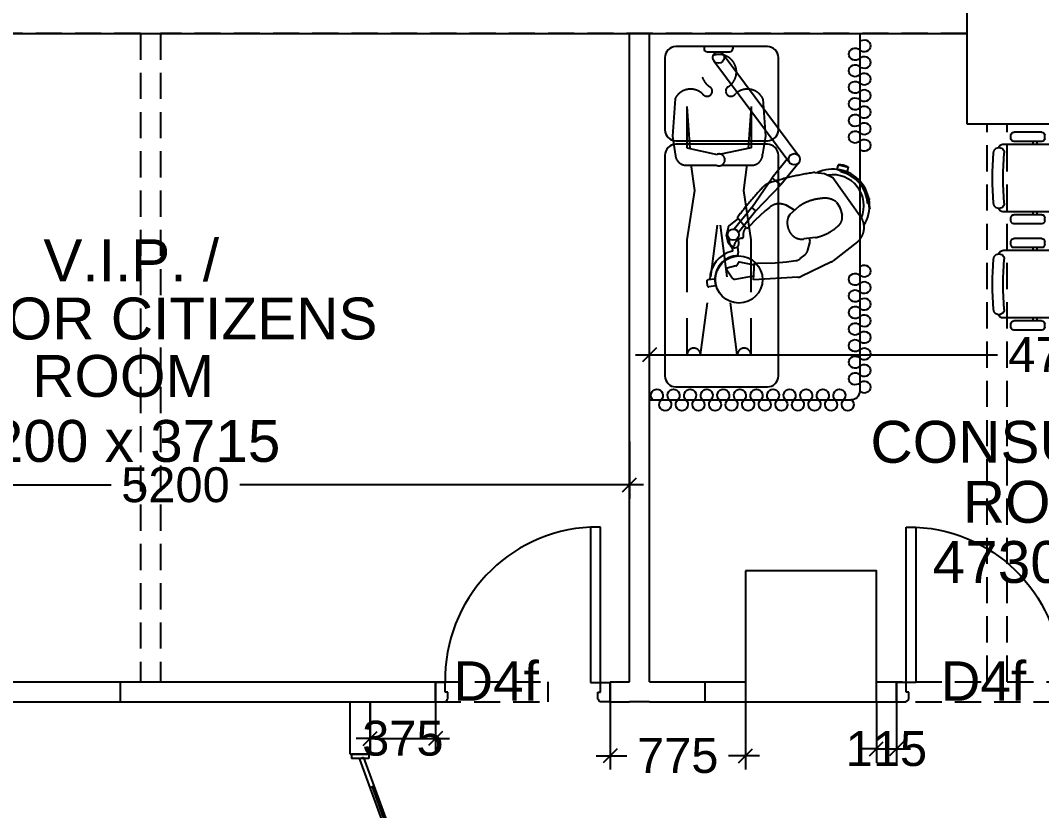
# Model space of a CAD drawing. Extents: x 6345096 to 6738923, y -6490958 to -6305885.
# Drawn here: x 6612822 to 6618670, y -6445032 to -6440504 of the extents above; entities that cross this region are included whole.
import ezdxf
from ezdxf.enums import TextEntityAlignment as Align

# ---------------------------------------------------------------- set-up
doc = ezdxf.new("R2010")
doc.units = 0
doc.header["$LTSCALE"] = 600
doc.header["$MEASUREMENT"] = 0
doc.header["$PDMODE"] = 35
doc.linetypes.add('DASHED', pattern=[0.75, 0.5, -0.25])
doc.linetypes.add('HIDDEN', pattern=[0.375, 0.25, -0.125])
doc.layers.get('0').update_dxf_attribs({"linetype": 'CONTINUOUS'})
doc.layers.get('Defpoints').update_dxf_attribs({"linetype": 'CONTINUOUS'})
for name, color, linetype in [('DOOR', 32, 'CONTINUOUS'), ('furniture', 33, 'CONTINUOUS'), ('HS', 251, 'CONTINUOUS'), ('joinery', 7, 'CONTINUOUS'), ('LA-column', 3, 'CONTINUOUS'), ('Room Dim', 1, 'CONTINUOUS'), ('TEXT', 6, 'CONTINUOUS'), ('Walls', 7, 'CONTINUOUS'), ('Working Dim', 5, 'CONTINUOUS')]:
    doc.layers.add(name, color=color, linetype=linetype)
doc.styles.add('ari', font='arial.ttf')
doc.styles.add('ARIAL', font='arial.ttf')
doc.dimstyles.new('int. dim', dxfattribs={"dimtxt": 200, "dimasz": 80, "dimexe": 80, "dimexo": 0, "dimgap": 70, "dimtad": 0, "dimdec": 0, "dimzin": 12, "dimdsep": 46, "dimtxsty": 'ari', "dimblk": 'OBLIQUE', "dimcen": 2, "dimdle": 80, "dimclrd": 256, "dimclre": 256, "dimclrt": 6, "dimadec": 0, "dimazin": 0, "dimtfac": 1, "dimtdec": 0, "dimtix": 1, "dimtmove": 2, "dimatfit": 3, "dimfxl": 1, "dimtolj": 1, "dimtzin": 0, "dimlwd": -1, "dimlwe": -1, "dimarcsym": 0})

# ---------------------------------------------------------------- blocks, each defined once
blk = doc.blocks.new('Z$W@#5624')
at = {"layer": 'DOOR'}
for p, q in [((19.2, 469.7), (840.4, 768.6)), ((27.7, 446.2), (848.9, 745.1)), ((676.2, 708.8), (684.7, 685.4)), ((187.7, 517.8), (680.4, 697.1)), ((183.4, 529.5), (192, 506)), ((0, 399.5), (0, 499.4)), ((0, 499.4), (25, 499.4)), ((19.2, 469.7), (27.7, 446.2)), ((25, 399.5), (25, 499.4)), ((1797.8, 499.4), (1772.8, 499.4)), ((1772.8, 399.5), (1772.8, 499.4)), ((1797.8, 399.5), (1797.8, 499.4)), ((1770, 452.6), (948.8, 153.7)), ((1778.6, 429.2), (957.4, 130.3)), ((1778.6, 429.2), (1770, 452.6)), ((0, 399.5), (25, 399.5)), ((1610.1, 381.1), (1117.3, 201.8)), ((1614.3, 369.4), (1605.8, 392.9)), ((1797.8, 399.5), (1772.8, 399.5)), ((1113.1, 213.5), (1121.6, 190.1))]:
    blk.add_line(p, q, dxfattribs=at)
at = {"layer": 'DOOR', "color": 145}
for centre, start_param, end_param in [((0, 449.4), 2.617994, 3.665191), ((1797.8, 449.4), -0.523599, 0.523599)]:
    blk.add_ellipse(centre, major_axis=(-898.9, 0), ratio=1, start_param=start_param, end_param=end_param, dxfattribs=at)
blk = doc.blocks.new('A$C75CE7277')
at = {"layer": 'furniture'}
for p, q in [((164.9, 368), (173.5, 425.3)), ((173.5, 425.3), (312.5, 425.3)), ((174.9, 366.5), (182.3, 415.1)), ((182.3, 415.1), (303.8, 415.1)), ((311.1, 366.5), (303.8, 415.1)), ((321.1, 368), (312.5, 425.3)), ((0, 366.5), (486, 366.5)), ((0, 328), (486, 328)), ((151, 276.3), (156.3, 311.3)), ((162, 281.4), (166.3, 309.8)), ((324, 281.4), (319.7, 309.8)), ((335, 276.3), (329.7, 311.3))]:
    blk.add_line(p, q, dxfattribs=at)
blk.add_lwpolyline([(0, 366.5), (0, 309.8), (486, 309.8), (486, 366.5)], dxfattribs=at)
for points in [[(16.8, 170.4), (469.2, 170.4), (469.2, 0), (16.8, 0)], [(33.1, 150.1), (368, 150.1), (368, 128.6), (33.1, 128.6)], [(395.2, 149.3), (450.8, 149.3), (450.8, 23.5), (395.2, 23.5)], [(36.9, 102.3), (239, 102.3), (239, 28.6), (36.9, 28.6)], [(272.6, 100.6), (351.4, 100.6), (351.4, 73.9), (272.6, 73.9)], [(273, 49.4), (355.1, 49.4), (355.1, 29.5), (273, 29.5)]]:
    blk.add_lwpolyline(points, close=True, dxfattribs=at)
for centre, radius, start, end in [((243, 418.7), 169.5, 237.13025, 302.86975), ((243, 418.7), 159.4, 239.46113, 300.53887), ((489.9, 66.1), 13.2, 37.53467, 89.17477), ((526.4, 66.1), 13.3, 89.25987, 139.57731)]:
    blk.add_arc(centre, radius, start, end, dxfattribs=at)
for centre, major_axis, ratio in [((508.2, 67.5), (-0.5, -38), 0.504094), ((508.6, 93.5), (-0.2, -12), 0.321688), ((508.4, 89.7), (-0.03, -4.1), 0.266102)]:
    blk.add_ellipse(centre, major_axis=major_axis, ratio=ratio, dxfattribs=at)
for points in [[(300.6, 366.5), (318.7, 414), (379.3, 414), (379.3, 472.2), (547.5, 472.2), (547.5, 383.5), (615.5, 383.5), (615.5, 294.8), (550.5, 316.5)], [(550.5, 316.5), (537.8, 336.7), (541, 358.3), (559.8, 337.1)], [(505.3, 86.6), (500.3, 74.4), (503.5, 48.2), (499.4, 33.4)], [(511.6, 86.5), (516.3, 74.7), (512.3, 48.1), (516.1, 33.2)]]:
    blk.add_spline(points, degree=3, dxfattribs=at)
blk.add_open_spline([(559.8, 337.1), (556.6, 218.6), (490.6, 234.2), (486.6, 163.4), (508.7, 105.5)], degree=3, knots=[0, 0, 0, 0, 1.558339, 3.964451, 3.964451, 3.964451, 3.964451], dxfattribs=at)
blk = doc.blocks.new('A$C5D0630F4')
at = {"layer": 'furniture', "color": 8}
for p, q in [((-1013.8, 1607.6), (-1013.8, 1589.5)), ((-836.8, 1624.8), (-996.6, 1624.8)), ((-819.6, 1607.6), (-819.6, 1589.5)), ((-702.9, 1555.2), (-1060, 1555.2)), ((-836.8, 1572.3), (-996.6, 1572.3)), ((-885.4, 1572.3), (-885.4, 1555.2)), ((-862.1, 1572.3), (-862.1, 1555.2)), ((-484.4, 1512.3), (-484.4, 1282.3)), ((-254.1, 1512.3), (-484.4, 1512.3)), ((-254.1, 1282.3), (-254.1, 1512.3)), ((-427.3, 1342.6), (-313, 1342.6)), ((-427.3, 1314.5), (-313, 1314.5)), ((-267.8, 1328.5), (-237.9, 1302)), ((-232.3, 1307.6), (-226.7, 1290.8)), ((-221.1, 1302), (-215.5, 1285.2)), ((-209.9, 1296.4), (-204.3, 1279.6)), ((-198.7, 1290.8), (-193.1, 1274)), ((219.7, 1318.3), (219.7, 1300.2)), ((236.9, 1335.5), (396.7, 1335.5)), ((413.9, 1318.3), (413.9, 1300.2)), ((-484.4, 1282.3), (-254.1, 1282.3)), ((-305.2, 1279.6), (-299.6, 1262.7)), ((-294, 1274), (-288.4, 1257.1)), ((-282.8, 1268.3), (-277.1, 1251.5)), ((-271.5, 1262.7), (-265.9, 1245.9)), ((-260.3, 1257.1), (-254.7, 1240.3)), ((-249.1, 1251.5), (-243.5, 1234.7)), ((-237.9, 1251.5), (-232.3, 1234.7)), ((-226.7, 1251.5), (-221.1, 1234.7)), ((-215.5, 1251.5), (-209.9, 1234.7)), ((-204.3, 1257.1), (-198.7, 1240.3)), ((-193.1, 1262.7), (-187.5, 1245.9)), ((-188.1, 1277.2), (-182.5, 1260.4)), ((103, 1265.9), (460.1, 1265.9)), ((236.9, 1283), (396.7, 1283)), ((262.2, 1283), (262.2, 1265.9)), ((285.5, 1283), (285.5, 1265.9)), ((-702.9, 1169.1), (-1060, 1169.1)), ((-1013.8, 1134.9), (-1013.8, 1116.7)), ((-836.8, 1152), (-996.6, 1152)), ((-885.4, 1169.1), (-885.4, 1152)), ((-862.1, 1169.1), (-862.1, 1152)), ((-819.6, 1134.9), (-819.6, 1116.7)), ((-836.8, 1099.5), (-996.6, 1099.5)), ((-1013.8, 998.8), (-1013.8, 980.6)), ((-836.8, 1015.9), (-996.6, 1015.9)), ((-819.6, 998.8), (-819.6, 980.6)), ((-702.9, 946.3), (-1060, 946.3)), ((-836.8, 963.4), (-996.6, 963.4)), ((-885.4, 963.4), (-885.4, 946.3)), ((-862.1, 963.4), (-862.1, 946.3)), ((103, 879.8), (460.1, 879.8)), ((262.2, 879.8), (262.2, 862.7)), ((285.5, 879.8), (285.5, 862.7)), ((219.7, 845.6), (219.7, 827.4)), ((236.9, 862.7), (396.7, 862.7)), ((413.9, 845.6), (413.9, 827.4)), ((236.9, 810.2), (396.7, 810.2)), ((-702.9, 560.2), (-1060, 560.2)), ((-836.8, 543.2), (-996.6, 543.2)), ((-885.4, 560.2), (-885.4, 543.2)), ((-862.1, 560.2), (-862.1, 543.2)), ((-1013.8, 526), (-1013.8, 507.8)), ((-836.8, 490.7), (-996.6, 490.7)), ((-819.6, 526), (-819.6, 507.8))]:
    blk.add_line(p, q, dxfattribs=at)
blk.add_lwpolyline([(0, 449.8), (0, 1649.8), (-599.9, 1649.8), (-599.9, 0), (599.9, 0), (599.9, 449.8), (0, 449.8)], dxfattribs=at)
at = {"layer": 'furniture', "color": 8, "elevation": 0}
for points in [[(-430.1, 1391.6), (-430.1, 1466.1), (-415.1, 1466.1), (-415.1, 1391.6)], [(-458.8, 1400.4), (-458.8, 1457.3), (-445.7, 1457.3), (-445.7, 1400.4)]]:
    blk.add_lwpolyline(points, close=True, dxfattribs=at)
at = {"layer": 'furniture', "color": 8}
for points in [[(-401.5, 1452.1), (-401.5, 1464.1, -0.414214), (-399.5, 1466.1), (-395.5, 1466.1, -0.414214), (-393.5, 1464.1), (-393.5, 1452.1, -0.414214), (-395.5, 1450.1), (-399.5, 1450.1, -0.414214)], [(-401.5, 1422.8), (-401.5, 1434.8, -0.414214), (-399.5, 1436.8), (-395.5, 1436.8, -0.414214), (-393.5, 1434.8), (-393.5, 1422.8, -0.414214), (-395.5, 1420.8), (-399.5, 1420.8, -0.414214)], [(-401.5, 1393.6), (-401.5, 1405.6, -0.414214), (-399.5, 1407.6), (-395.5, 1407.6, -0.414214), (-393.5, 1405.6), (-393.5, 1393.6, -0.414214), (-395.5, 1391.6), (-399.5, 1391.6, -0.414214)]]:
    blk.add_lwpolyline(points, format="xyb", close=True, dxfattribs=at)
for points in [[(-413.9, 1314.5), (-413.9, 1310.3, -0.414241), (-423.9, 1300.3), (-459.9, 1300.3, -0.414186), (-469.9, 1310.3), (-469.9, 1346.8, -0.414241), (-459.9, 1356.8), (-423.9, 1356.8, -0.414186), (-413.9, 1346.8), (-413.9, 1342.5)], [(-323.9, 1314.5), (-323.9, 1310.3, 0.414241), (-313.9, 1300.3), (-277.8, 1300.3, 0.414186), (-267.8, 1310.3), (-267.8, 1346.8, 0.414241), (-277.8, 1356.8), (-313.9, 1356.8, 0.414186), (-323.9, 1346.8), (-323.9, 1342.5)]]:
    blk.add_lwpolyline(points, format="xyb", dxfattribs=at)
for centre in [(-372.1, 1458.1), (-347.6, 1458.1), (-323.1, 1458.1), (-298.6, 1458.1), (-372.1, 1428.8), (-372.1, 1399.6), (-347.6, 1428.8), (-347.6, 1399.6), (-323.1, 1428.8), (-323.1, 1399.6), (-298.6, 1428.8), (-298.6, 1399.6)]:
    blk.add_circle(centre, 8, dxfattribs=at)
at = {"layer": 'furniture', "color": 8, "extrusion": (0, 0, -1)}
for centre, major_axis, start_param, end_param in [((-303.3, 1857.9), (-154.9, 81.5), 1.871765232713639, 8.154950539893225), ((-303.3, 1857.9), (-88.8, 137.9), -0.622969, 1.625443), ((-303.3, 1857.9), (48.2, 149), -1.507903, 0.740509), ((-164.8, 1938.7), (2.9, 2.9), 0.714732, 2.963144), ((-452.3, 1916.9), (3.35, 1.56), 0.857963, 3.90553), ((236.9, 1318.3), (12.1, 12.1), 3.926991, 5.497787), ((236.9, 1300.2), (-12.1, 12.1), 3.926991, 5.497787), ((396.7, 1318.3), (-12.1, 12.1), 0.785398, 2.356194), ((396.7, 1300.2), (12.1, 12.1), 0.785398, 2.356194), ((982.6, 1072.9), (-8.6, 935.9), 4.553487, 4.889738), ((103, 1222.2), (-11.2, 42.3), -1.143999, 0.258671), ((482, 1216.6), (-21.7, 21.7), 5.497787, 8.63938), ((460.1, 1244), (-15.5, 15.5), 0.785398, 2.207354), ((-1096.9, 1072.8), (-11.3, 1554.9), 1.485447, 1.670639), ((-1083.5, 1072.8), (-1599.3, 104.6), 2.986466, 3.166126), ((103, 923.6), (15.6, 40.9), 2.777366, 4.180037), ((482, 929.2), (-21.7, 21.7), 2.356194, 5.497787), ((460.1, 901.7), (15.5, 15.5), 0.934239, 2.356194), ((236.9, 845.6), (12.1, 12.1), 3.926991, 5.497787), ((236.9, 827.4), (-12.1, 12.1), 3.926991, 5.497787), ((396.7, 845.6), (-12.1, 12.1), 0.785398, 2.356194), ((396.7, 827.4), (12.1, 12.1), 0.785398, 2.356194)]:
    blk.add_ellipse(centre, major_axis=major_axis, ratio=1, start_param=start_param, end_param=end_param, dxfattribs=at)
at = {"layer": 'furniture', "color": 8}
for centre, major_axis, start_param, end_param in [((-996.6, 1607.6), (12.1, 12.1), 0.785398, 2.356194), ((-996.6, 1589.5), (-12.1, 12.1), 0.785398, 2.356194), ((-836.8, 1607.6), (-12.1, 12.1), 3.926991, 5.497787), ((-836.8, 1589.5), (12.1, 12.1), 3.926991, 5.497787), ((-1081.9, 1505.9), (21.7, 21.7), 5.497787, 8.63938), ((-1060, 1533.3), (15.5, 15.5), 0.785398, 2.207354), ((-702.9, 1511.5), (11.2, 42.3), -1.143999, 0.258671), ((483.6, 1362.1), (1599.3, 104.6), 2.986466, 3.166126), ((497, 1362.1), (11.3, 1554.9), 1.485447, 1.670639), ((-1582.5, 1362.2), (8.6, 935.9), 4.553487, 4.889738), ((-1081.9, 1218.5), (21.7, 21.7), 2.356194, 5.497787), ((-1060, 1191), (15.5, 15.5), 2.505035, 3.926991), ((-702.9, 1212.9), (-15.6, 40.9), 2.777366, 4.180037), ((-996.6, 1134.9), (12.1, 12.1), 0.785398, 2.356194), ((-996.6, 1116.7), (-12.1, 12.1), 0.785398, 2.356194), ((-836.8, 1134.9), (-12.1, 12.1), 3.926991, 5.497787), ((-836.8, 1116.7), (12.1, 12.1), 3.926991, 5.497787), ((-996.6, 998.8), (12.1, 12.1), 0.785398, 2.356194), ((-836.8, 998.8), (-12.1, 12.1), 3.926991, 5.497787), ((-1060, 924.5), (15.5, 15.5), 0.785398, 2.207354), ((-996.6, 980.6), (-12.1, 12.1), 0.785398, 2.356194), ((-836.8, 980.6), (12.1, 12.1), 3.926991, 5.497787), ((-702.9, 902.6), (11.2, 42.3), -1.143999, 0.258671), ((483.6, 753.2), (1599.3, 104.6), 2.986466, 3.166126), ((-1081.9, 897), (21.7, 21.7), 5.497787, 8.63938), ((497, 753.2), (11.3, 1554.9), 1.485447, 1.670639), ((-1582.5, 753.3), (8.6, 935.9), 4.553487, 4.889738), ((-1081.9, 609.6), (21.7, 21.7), 2.356194, 5.497787), ((-702.9, 604), (-15.6, 40.9), 2.777366, 4.180037), ((-1060, 582.1), (15.5, 15.5), 2.505035, 3.926991), ((-996.6, 526), (12.1, 12.1), 0.785398, 2.356194), ((-836.8, 526), (-12.1, 12.1), 3.926991, 5.497787), ((-996.6, 507.8), (-12.1, 12.1), 0.785398, 2.356194), ((-836.8, 507.8), (12.1, 12.1), 3.926991, 5.497787)]:
    blk.add_ellipse(centre, major_axis=major_axis, ratio=1, start_param=start_param, end_param=end_param, dxfattribs=at)
at = {"layer": 'furniture', "color": 8, "extrusion": (0, 0, -1), "xscale": -0.9944751381987783, "yscale": 0.9944751379080117, "zscale": -0.9944751381987783, "rotation": 229.3852815551396}
blk.add_blockref('A$C75CE7277', (-103.5, 298.9), dxfattribs=at)
at = {"layer": 'furniture', "color": 8, "style": 'ARIAL'}
for s, height, p in [('#', 8.57, (-294.2, 1455.5, 0)), ('S.S.CONSULTANTS', 4.234, (-450, 1401.2, 0)), ('3', 8.57, (-367.7, 1454, 0)), ('2', 8.57, (-367.7, 1424.8, 0)), ('6', 8.57, (-343.2, 1454, 0)), ('5', 8.57, (-343.2, 1424.8, 0)), ('9', 8.57, (-318.7, 1454, 0)), ('8', 8.57, (-318.7, 1424.8, 0)), ('0', 8.57, (-294.2, 1424.8, 0)), ('1', 8.57, (-367.7, 1395.6, 0)), ('4', 8.57, (-343.2, 1395.6, 0)), ('7', 8.57, (-318.7, 1395.6, 0)), ('*', 8.57, (-291.7, 1397.1, 0))]:
    blk.add_text(s, height=height, rotation=90, dxfattribs=at).set_placement(p)
blk = doc.blocks.new('A$C3D630BD9')
at = {"layer": 'furniture', "color": 8}
for p, q in [((-363.1, 0), (-363.1, -12.8)), ((-345.9, -30), (-215.2, -30)), ((-254.5, -43.1), (179.9, -626.7)), ((-198.1, 0), (-198.1, -12.8)), ((-306.6, -81.9), (127.7, -665.5)), ((113.2, -644.5), (26.2, -751.8)), ((179, -666.6), (76.7, -792.7)), ((404.2, -677.6), (398.2, -701.8)), ((404.2, -677.6), (462.4, -691.8)), ((462.4, -691.8), (456.5, -716.1)), ((-90, -922.7), (26.2, -751.8)), ((76.7, -792.7), (26.2, -751.8)), ((398.2, -701.8), (456.5, -716.1)), ((419.2, -717.1), (421.5, -707.4)), ((-66.7, -941.6), (76.7, -792.7)), ((585.8, -930.6), (582.8, -870.7)), ((-90, -922.7), (-190.1, -1046.1)), ((-66.7, -941.6), (-90, -922.7)), ((574.2, -900.4), (584.2, -899.9)), ((-66.7, -941.6), (-166.8, -1065)), ((-216.3, -1131), (-220.4, -1098.8)), ((-163.5, -1124.3), (-167.6, -1092.1)), ((-202, -1151.4), (-199.5, -1171.5)), ((-172.3, -1147.6), (-167.9, -1181.9)), ((-300.8, -1332.2), (-341.7, -1337.4)), ((-347.9, -1345.4), (-344.6, -1370.9)), ((-295.8, -1371.9), (-336.6, -1377.1))]:
    blk.add_line(p, q, dxfattribs=at)
at = {"layer": 'furniture', "color": 8, "linetype": 'DASHED'}
for p, q in [((-529.2, -298.8), (-544.3, -513.3)), ((-462.4, -342.6), (-444.2, -584.9)), ((-462.4, -342.6), (-462.4, -581)), ((-93.1, -342.6), (-111.3, -584.9)), ((-93.1, -342.6), (-93.1, -581)), ((-26.3, -298.8), (-11.2, -513.3)), ((-544.3, -513.3), (-527.7, -617.4)), ((-11.2, -513.3), (-27.7, -617.4)), ((-462.4, -581), (-289, -617.5)), ((-93.1, -581), (-266.2, -617.4)), ((-465.2, -679.9), (-292.3, -679.9)), ((-438.1, -675.2), (-417.3, -825.3)), ((-262.7, -679.9), (-90.2, -679.9)), ((-117.4, -675.2), (-138.2, -825.3)), ((-417.3, -825.3), (-460.9, -1107.3)), ((-138.2, -825.3), (-94.6, -1107.3)), ((-382.8, -1766.6), (-277.7, -963)), ((-172.7, -1766.6), (-277.7, -963)), ((-460.9, -1107.3), (-460.9, -1766.6)), ((-94.6, -1107.3), (-94.6, -1766.6)), ((-460.9, -1766.6), (-382.8, -1766.6)), ((-172.7, -1766.6), (-94.6, -1766.6))]:
    blk.add_line(p, q, dxfattribs=at)
at = {"layer": 'furniture', "color": 8}
for points in [[(-525, 0, 0.414214), (-587.5, -62.5), (-587.5, -477.5, 0.414214), (-525, -540), (0, -540, 0.414214), (62.5, -477.5), (62.5, -62.5, 0.414214), (0, 0)], [(-525, -1950), (0, -1950, 0.414214), (62.5, -1887.5), (62.5, -622.5, 0.414214), (0, -560), (-525, -560, 0.414214), (-587.5, -622.5), (-587.5, -1887.5, 0.414214)]]:
    blk.add_lwpolyline(points, format="xyb", close=True, dxfattribs=at)
at = {"layer": 'furniture', "color": 8, "linetype": 'DASHED'}
for points in [[(154.2, -937.9), (126.8, -919.7), (107.9, -908.6), (86.6, -903.2, 0.246109), (14.4, -920.5), (12.6, -922), (-12.4, -942), (-43.7, -969.4), (-71.1, -995), (-100.7, -1026.5), (-118.3, -1045.1), (-172.6, -979.8, -0.025572), (-28.1, -807.4, -0.12826), (14.5, -780.2, -0.043408), (272.4, -721.1), (327.1, -726.8), (374.7, -749.7), (539.2, -982, -0.327906), (523.7, -1112.1), (514.9, -1119.3), (375.8, -1228.2, -0.054318), (366.6, -1233.9), (193.1, -1317.1, -0.097498), (174.4, -1321.9), (-80.5, -1336.8), (-73.9, -1238.9), (22.4, -1241.5), (109.5, -1233.6), (162.7, -1226.4, 0.141399), (188.1, -1215.2), (215.2, -1192.5, 0.153306), (231.3, -1167.3), (245.2, -1116.1), (241, -1099.1)], [(181.8, -914.8, -0.128062), (310.7, -870.4, -0.215717), (395.8, -891.9), (411.7, -918.6), (420.2, -938.9), (428, -968.9, -0.242433), (408.5, -1024.6, -0.136513), (275.8, -1094.3), (207.8, -1102.7, -0.297129), (130.8, -1067.4, -0.138986), (113.2, -1011.8, -0.105167), (118.5, -979.7), (129.6, -960.8), (146.5, -944.2), (181.9, -915.2)], [(-168.3, -985.2), (-220.7, -1027.8, 0.166504), (-225.8, -1036), (-235.5, -1077.5, 0.116666), (-235.5, -1084.4), (-226.7, -1121, 0.181583), (-220.8, -1129.7), (-199.3, -1144.9, 0.566275), (-191.5, -1141.5, -0.372711), (-143.5, -1098.5, 0.458371), (-138.7, -1092.7, -0.210622), (-124.6, -1037.4)], [(-75.2, -1253.3), (-161, -1234.6, 0.445833), (-168, -1239.6), (-168.2, -1241.8, -0.30427), (-180.6, -1256.5), (-229.9, -1270.7, 0.509983), (-233.1, -1279.5), (-202.2, -1324.9, 0.292523), (-185.1, -1332.3), (-79.3, -1314.7)]]:
    blk.add_lwpolyline(points, format="xyb", dxfattribs=at)
at = {"layer": 'furniture', "color": 8}
for centre, radius in [((-280.6, -62.5), 32.5), ((153.8, -646.1), 32.5), ((-196.3, -1077.6), 32.1), ((-163.5, -1334.9), 135)]:
    blk.add_circle(centre, radius, dxfattribs=at)
at = {"layer": 'furniture', "color": 8, "linetype": 'DASHED'}
for centre, radius, start, end in [((-277.7, -145.2), 100, 299.30373, 240.69627), ((-345.8, -255.1), 29.7, 240.89968, 49.95629), ((-209.7, -255.1), 29.7, 130.04371, 299.10032), ((-440.3, -343.1), 99.3, 41.53035, 153.48915), ((-337.8, -240.5), 46.3, 217.5254, 241.04949), ((-217.7, -240.5), 46.3, 298.95051, 322.4746), ((-115.2, -343.1), 99.3, 26.51085, 131.48844), ((-465.2, -617.4), 62.5, 180, 270), ((-277.5, -649.4), 33.9, 244.07473, 109.76254), ((-90.2, -617.4), 62.5, 270, 0), ((-421.9, -1766.6), 38.4, 0, 180), ((-133.6, -1766.6), 38.4, 0, 180)]:
    blk.add_arc(centre, radius, start, end, dxfattribs=at)
at = {"layer": 'furniture', "color": 8}
for centre, radius, start, end in [((-345.9, -12.8), 17.2, 180, 270), ((-215.2, -12.8), 17.2, 270, 0), ((412.5, -769.7), 92.5, 57.33828, 95.18757), ((374.6, -912.1), 210, 328.04544, 115.37883), ((374.6, -912.1), 177.5, 337.25718, 98.73335), ((448.1, -624), 92.5, 237.33828, 275.18757), ((374.6, -912.1), 200, 3.33398, 77.096), ((671.7, -896.2), 92.5, 164.00923, 201.85852), ((-189.9, -1127.7), 26.6, 187.25978, 7.25978), ((-163.5, -1334.9), 167.3, 102.40385, 180.39382), ((-163.5, -1334.9), 137.3, 97.25978, 195.63577), ((-182.8, -1183.8), 15, 277.25978, 7.25978), ((-340.8, -1344.5), 7.13, 97.25978, 187.25978), ((-337.5, -1370), 7.13, 187.25978, 277.25978)]:
    blk.add_arc(centre, radius, start, end, dxfattribs=at)
blk = doc.blocks.new('A$C599E3A40')
at = {"layer": 'furniture', "color": 8}
for p, q in [((0, 0), (-2050, 0)), ((-2100, -1200.5), (-2100, -50))]:
    blk.add_line(p, q, dxfattribs=at)
blk.add_arc((-2050, -50), 50, 90, 180, dxfattribs=at)
for centre, major_axis, start_param, end_param in [((-2026.3, 26.1), (0, -36), 7.043597, 11.805959), ((-1931.3, 26.1), (0, -36), 7.043597, 11.805959), ((-1836.3, 26.1), (0, -36), 7.043597, 11.805959), ((-1741.3, 26.1), (0, -36), 7.043597, 11.805959), ((-1646.4, 26.1), (0, -36), 7.043597, 11.805959), ((-1551.4, 26.1), (0, -36), 7.043597, 11.805959), ((-1456.4, 26.1), (0, -36), 7.043597, 11.805959), ((-1361.4, 26.1), (0, -36), 7.043597, 11.805959), ((-640.9, 26.1), (0, -36), 7.043597, 11.805959), ((-545.9, 26.1), (0, -36), 7.043597, 11.805959), ((-450.9, 26.1), (0, -36), 7.043597, 11.805959), ((-355.9, 26.1), (0, -36), 7.043597, 11.805959), ((-261, 26.1), (0, -36), 7.043597, 11.805959), ((-166, 26.1), (0, -36), 7.043597, 11.805959), ((-71, 26.1), (0, -36), 7.043597, 11.805959), ((-2126.1, -68.7), (36, 0), 7.043597, 11.805959), ((-1978.8, -26.1), (0, -36), 10.185189, 14.947552), ((-1883.8, -26.1), (0, -36), 10.185189, 14.947552), ((-1788.8, -26.1), (0, -36), 10.185189, 14.947552), ((-1693.8, -26.1), (0, -36), 10.185189, 14.947552), ((-1598.9, -26.1), (0, -36), 10.185189, 14.947552), ((-1503.9, -26.1), (0, -36), 10.185189, 14.947552), ((-1408.9, -26.1), (0, -36), 10.185189, 14.947552), ((-593.4, -26.1), (0, -36), 10.185189, 14.947552), ((-498.4, -26.1), (0, -36), 10.185189, 14.947552), ((-403.4, -26.1), (0, -36), 10.185189, 14.947552), ((-308.5, -26.1), (0, -36), 10.185189, 14.947552), ((-213.5, -26.1), (0, -36), 10.185189, 14.947552), ((-118.5, -26.1), (0, -36), 10.185189, 14.947552), ((-2073.9, -116.2), (36, 0), 10.185189, 14.947552), ((-2126.1, -163.7), (36, 0), 7.043597, 11.805959), ((-2073.9, -211.2), (36, 0), 10.185189, 14.947552), ((-2126.1, -258.7), (36, 0), 7.043597, 11.805959), ((-2073.9, -306.2), (36, 0), 10.185189, 14.947552), ((-2126.1, -353.6), (36, 0), 7.043597, 11.805959), ((-2073.9, -401.1), (36, 0), 10.185189, 14.947552), ((-2126.1, -448.6), (36, 0), 7.043597, 11.805959), ((-2073.9, -496.1), (36, 0), 10.185189, 14.947552), ((-2126.1, -543.6), (36, 0), 7.043597, 11.805959), ((-2073.9, -591.1), (36, 0), 10.185189, 14.947552), ((-2126.1, -638.6), (36, 0), 7.043597, 11.805959), ((-2126.1, -733.6), (36, 0), 7.043597, 11.805959), ((-2073.9, -686.1), (36, 0), 10.185189, 14.947552), ((-2073.9, -781), (36, 0), 10.185189, 14.947552), ((-2126.1, -828.5), (36, 0), 7.043597, 11.805959), ((-2073.9, -876), (36, 0), 10.185189, 14.947552), ((-2126.1, -923.5), (36, 0), 7.043597, 11.805959), ((-2073.9, -971), (36, 0), 10.185189, 14.947552), ((-2126.1, -1018.5), (36, 0), 7.043597, 11.805959), ((-2073.9, -1066), (36, 0), 10.185189, 14.947552), ((-2126.1, -1113.5), (36, 0), 7.043597, 11.805959), ((-2073.9, -1160.9), (36, 0), 10.185189, 14.947552)]:
    blk.add_ellipse(centre, major_axis=major_axis, ratio=0.956121, start_param=start_param, end_param=end_param, dxfattribs=at)
blk = doc.blocks.new('_Oblique')
at = {"color": 0, "linetype": 'ByBlock', "lineweight": -2}
blk.add_line((-0.5, -0.5), (0.5, 0.5), dxfattribs=at)
blk = doc.blocks.new('*D2211')
at = {"layer": 'Defpoints', "color": 0, "transparency": 16777216}
for p in [(6616424.5, -6442420.4), (6616424.5, -6442979.8, 5.1), (6621154.5, -6442979.8, 5.1)]:
    blk.add_point(p, dxfattribs=at)
at = {"layer": 'Working Dim', "transparency": 16777216}
for p, q in [((6616424.5, -6442979.8), (6616424.5, -6442340.4)), ((6621154.5, -6442979.8), (6621154.5, -6442340.4)), ((6616344.5, -6442420.4), (6618417.2, -6442420.4)), ((6621234.5, -6442420.4), (6619161.9, -6442420.4))]:
    blk.add_line(p, q, dxfattribs=at)
at = {"layer": 'Working Dim', "transparency": 16777216, "xscale": 80, "yscale": 80, "zscale": 80, "rotation": 180}
blk.add_blockref('_Oblique', (6616424.5, -6442420.4), dxfattribs=at)
at = {"layer": 'Working Dim', "transparency": 16777216, "xscale": 80, "yscale": 80, "zscale": 80}
blk.add_blockref('_Oblique', (6621154.5, -6442420.4), dxfattribs=at)
at = {"layer": 'Working Dim', "color": 6, "transparency": 16777216, "insert": (6618789.5, -6442420.4), "char_height": 200, "attachment_point": 5, "style": 'ari'}
blk.add_mtext('\\A1;4730', dxfattribs=at)
blk = doc.blocks.new('*D2213')
at = {"layer": 'Defpoints', "color": 0, "transparency": 16777216}
for p in [(6611109.5, -6442917.7, 5.1), (6616309.5, -6442917.7, 5.1), (6611109.5, -6443166.1)]:
    blk.add_point(p, dxfattribs=at)
at = {"layer": 'Working Dim', "transparency": 16777216}
for p, q in [((6611109.5, -6442917.7), (6611109.5, -6443246.1)), ((6616309.5, -6442917.7), (6616309.5, -6443246.1)), ((6611029.5, -6443166.1), (6613341.2, -6443166.1)), ((6616389.5, -6443166.1), (6614077.8, -6443166.1))]:
    blk.add_line(p, q, dxfattribs=at)
at = {"layer": 'Working Dim', "transparency": 16777216, "xscale": 80, "yscale": 80, "zscale": 80, "rotation": 180}
blk.add_blockref('_Oblique', (6611109.5, -6443166.1), dxfattribs=at)
at = {"layer": 'Working Dim', "transparency": 16777216, "xscale": 80, "yscale": 80, "zscale": 80}
blk.add_blockref('_Oblique', (6616309.5, -6443166.1), dxfattribs=at)
at = {"layer": 'Working Dim', "color": 6, "transparency": 16777216, "insert": (6613709.5, -6443166.1), "char_height": 200, "attachment_point": 5, "style": 'ari'}
blk.add_mtext('\\A1;5200', dxfattribs=at)
blk = doc.blocks.new('*D2271')
at = {"layer": 'Defpoints', "color": 0, "transparency": 16777216}
for p in [(6617723.5, -6444408.8, 1.3), (6617838.5, -6444408.8, 1.4), (6617838.5, -6444678.1)]:
    blk.add_point(p, dxfattribs=at)
at = {"layer": 'Working Dim', "transparency": 16777216}
for p, q in [((6617723.5, -6444408.8), (6617723.5, -6444758.1)), ((6617838.5, -6444408.8), (6617838.5, -6444758.1)), ((6617723.5, -6444678.1), (6617643.5, -6444678.1)), ((6617723.5, -6444678.1), (6617838.5, -6444678.1)), ((6617838.5, -6444678.1), (6617918.5, -6444678.1))]:
    blk.add_line(p, q, dxfattribs=at)
at = {"layer": 'Working Dim', "transparency": 16777216, "xscale": 80, "yscale": 80, "zscale": 80}
blk.add_blockref('_Oblique', (6617723.5, -6444678.1), dxfattribs=at)
at = {"layer": 'Working Dim', "transparency": 16777216, "xscale": 80, "yscale": 80, "zscale": 80, "rotation": 180}
blk.add_blockref('_Oblique', (6617838.5, -6444678.1), dxfattribs=at)
at = {"layer": 'Working Dim', "color": 6, "transparency": 16777216, "insert": (6617781, -6444678.1), "char_height": 200, "attachment_point": 5, "style": 'ari'}
blk.add_mtext('\\A1;115', dxfattribs=at)
blk = doc.blocks.new('*D2272')
at = {"layer": 'Defpoints', "color": 0, "transparency": 16777216}
for p in [(6616198.5, -6444408.8, 0.7), (6616973.5, -6444408.8, 0.9), (6616973.5, -6444717.6)]:
    blk.add_point(p, dxfattribs=at)
at = {"layer": 'Working Dim', "transparency": 16777216}
for p, q in [((6616198.5, -6444408.8), (6616198.5, -6444797.6)), ((6616973.5, -6444408.8), (6616973.5, -6444797.6)), ((6616118.5, -6444717.6), (6616295.2, -6444717.6)), ((6617053.5, -6444717.6), (6616876.9, -6444717.6))]:
    blk.add_line(p, q, dxfattribs=at)
at = {"layer": 'Working Dim', "transparency": 16777216, "xscale": 80, "yscale": 80, "zscale": 80, "rotation": 180}
blk.add_blockref('_Oblique', (6616198.5, -6444717.6), dxfattribs=at)
at = {"layer": 'Working Dim', "transparency": 16777216, "xscale": 80, "yscale": 80, "zscale": 80}
blk.add_blockref('_Oblique', (6616973.5, -6444717.6), dxfattribs=at)
at = {"layer": 'Working Dim', "color": 6, "transparency": 16777216, "insert": (6616586, -6444717.6), "char_height": 200, "attachment_point": 5, "style": 'ari'}
blk.add_mtext('\\A1;775', dxfattribs=at)
blk = doc.blocks.new('*D2273')
at = {"layer": 'Defpoints', "color": 0, "transparency": 16777216}
for p in [(6614824.5, -6444408.8, 0.7), (6615199.5, -6444408.8, 0.7), (6615199.5, -6444618.7)]:
    blk.add_point(p, dxfattribs=at)
at = {"layer": 'Working Dim', "transparency": 16777216}
for p, q in [((6614824.5, -6444408.8), (6614824.5, -6444698.7)), ((6615199.5, -6444408.8), (6615199.5, -6444698.7)), ((6614824.5, -6444618.7), (6614744.5, -6444618.7)), ((6614824.5, -6444618.7), (6615199.5, -6444618.7)), ((6615199.5, -6444618.7), (6615279.5, -6444618.7))]:
    blk.add_line(p, q, dxfattribs=at)
at = {"layer": 'Working Dim', "transparency": 16777216, "xscale": 80, "yscale": 80, "zscale": 80}
blk.add_blockref('_Oblique', (6614824.5, -6444618.7), dxfattribs=at)
at = {"layer": 'Working Dim', "transparency": 16777216, "xscale": 80, "yscale": 80, "zscale": 80, "rotation": 180}
blk.add_blockref('_Oblique', (6615199.5, -6444618.7), dxfattribs=at)
at = {"layer": 'Working Dim', "color": 6, "transparency": 16777216, "insert": (6615012, -6444618.7), "char_height": 200, "attachment_point": 5, "style": 'ari'}
blk.add_mtext('\\A1;375', dxfattribs=at)
blk = doc.blocks.new('1000')
at = {"layer": 'DOOR'}
for p, q in [((0, -100), (0, 0)), ((0, 0), (49.7, 0)), ((49.7, 0), (49.7, -2.2)), ((63.2, -49.5), (49.7, -49.5)), ((49.7, -49.5), (49.7, -100)), ((63.2, -13.5), (61, -13.5)), ((63.2, -13.5), (63.2, -49.5)), ((836.8, -13.5), (836.8, -49.5)), ((836.8, -13.5), (839, -13.5)), ((836.8, -49.5), (850.3, -49.5)), ((850.3, 0), (850.3, -2.2)), ((900, 0), (850.3, 0)), ((850.3, -49.5), (850.3, -100)), ((900, -100), (900, 0)), ((49.7, -100), (0, -100)), ((49.7, -100), (49.7, -900.6)), ((100.2, -100), (49.7, -100)), ((100.2, -900.6), (100.2, -100)), ((850.3, -100), (900, -100)), ((49.7, -900.6), (100.2, -900.6))]:
    blk.add_line(p, q, dxfattribs=at)
for centre, major_axis, start_param, end_param in [((49.7, -13.5), (-7.95, 7.95), 3.926991, 5.497787), ((850.3, -13.5), (7.95, 7.95), 0.785398, 2.356194)]:
    blk.add_ellipse(centre, major_axis=major_axis, ratio=1, start_param=start_param, end_param=end_param, dxfattribs=at)
at = {"layer": 'DOOR', "color": 145}
blk.add_ellipse((64.3, -115.3), major_axis=(-519.7, 589.8), ratio=1, start_param=2.464943, end_param=4.009476, dxfattribs=at)
blk = doc.blocks.new('A$C2CD672AE')
at = {"layer": 'Walls', "color": 8, "linetype": 'HIDDEN'}
for p, q in [((83190.1, 15845), (81160.1, 15845)), ((83190.1, 15845), (83190.1, 12130)), ((87924.1, 15845), (83305.1, 15845)), ((83305.1, 15845), (83305.1, 12130)), ((88039.1, 12130), (88039.1, 15325)), ((88154.1, 12130), (88154.1, 15325)), ((83075.1, 12130), (83190.1, 12130)), ((83075.1, 12015), (83075.1, 12130)), ((83305.1, 12130), (85524.1, 12130)), ((85524.1, 12015), (85524.1, 12130)), ((86424.1, 12130), (86654.1, 12130)), ((86424.1, 12015), (86424.1, 12130)), ((87404.1, 12130), (88039.1, 12130)), ((88154.1, 12130), (91052.6, 12130.1)), ((83075.1, 12015), (85524.1, 12015)), ((86424.1, 12015), (86654.1, 12015)), ((87404.1, 12015), (91052.6, 12015.1))]:
    blk.add_line(p, q, dxfattribs=at)

msp = doc.modelspace()

# ---------------------------------------------------------------- linework, layer by layer
at = {"layer": 'LA-column', "color": 2}
for points, elevation in [([(6618243.531, -6441098.875), (6618243.531, -6440348.875), (6618993.531, -6440348.875), (6618993.531, -6441098.875)], 5.131), ([(6616973.531, -6443658.808), (6616973.531, -6444408.808), (6617723.531, -6444408.808), (6617723.531, -6443658.808)], 2.283)]:
    msp.add_lwpolyline(points, close=True, dxfattribs=dict(at, elevation=elevation))
at = {"layer": 'Walls', "linetype": 'Continuous'}
msp.add_line((6611479.531, -6440578.795, -2.848), (6618243.541, -6440578.795, -2.848), dxfattribs=at)
at = {"layer": 'Walls'}
for p, q in [((6616309.541, -6444293.794, -2.848), (6616309.541, -6440578.796, -2.848)), ((6616424.541, -6444293.794, -2.848), (6616424.541, -6440578.796, -2.848)), ((6611479.541, -6444293.794, -2.848), (6614824.548, -6444293.794, -2.848)), ((6614824.548, -6444293.794, -2.168), (6615198.541, -6444293.794, -2.168)), ((6615198.541, -6444408.794, -2.168), (6615198.541, -6444293.794, -2.168)), ((6616198.541, -6444293.794, -2.168), (6616309.541, -6444293.794, -2.168)), ((6616198.541, -6444408.794, -2.168), (6616198.541, -6444293.794, -2.168)), ((6616424.541, -6444293.794, -2.168), (6616973.541, -6444293.794, -1.9)), ((6617723.541, -6444293.794, -1.532), (6617838.541, -6444293.794, -1.476)), ((6617838.541, -6444408.794, -1.476), (6617838.541, -6444293.794, -1.476)), ((6611479.541, -6444408.794, -2.848), (6614824.548, -6444408.794, -2.848)), ((6614709.548, -6444708.899, -0.431), (6614709.548, -6444408.899, -0.431)), ((6614824.548, -6444408.794, -2.168), (6615198.541, -6444408.794, -2.168)), ((6614824.548, -6444708.899, -0.431), (6614824.548, -6444408.899, -0.431)), ((6616198.541, -6444408.794, -2.168), (6616309.541, -6444408.794, -2.168)), ((6616424.541, -6444408.794, -2.848), (6616309.541, -6444408.794, -2.848)), ((6616424.541, -6444408.794, -2.168), (6616973.541, -6444408.794, -1.9)), ((6617723.541, -6444408.794, -1.532), (6617838.541, -6444408.794, -1.476)), ((6614709.548, -6444708.899, -0.431), (6614824.548, -6444708.899, -0.431))]:
    msp.add_line(p, q, dxfattribs=at)

# ---------------------------------------------------------------- block references
at = {"layer": 'DOOR', "linetype": 'Continuous'}
for name, p, xscale, yscale, zscale, rotation in [('1000', (6616198.541, -6444408.782, -2.168), 1.111111108213692, 1.111111108213692, 1.111111108213692, 180.0000130627368), ('1000', (6617838.541, -6444408.794, -2.848), -1.111111108213692, 1.111111108213663, 1.111111108485328, 179.9999869372633), ('Z$W@#5624', (6615217.048, -6446508.899, -0.431), 1.001247152686119, 1.001247152686119, 1.001247152686119, 90)]:
    msp.add_blockref(name, p, dxfattribs=dict(at, xscale=xscale, yscale=yscale, zscale=zscale, rotation=rotation))
at = {"layer": 'furniture', "color": 3, "xscale": -1, "rotation": 270}
msp.add_blockref('A$C599E3A40', (6617628.041, -6440578.794, -2.168), dxfattribs=at)
at = {"layer": 'furniture', "xscale": -1, "rotation": 180}
msp.add_blockref('A$C5D0630F4', (6619507.541, -6440653.794, -2.168), dxfattribs=at)
at = {"layer": 'furniture'}
msp.add_blockref('A$C3D630BD9', (6617099.959, -6440653.796, -2.168), dxfattribs=at)
at = {"layer": 'HS'}
msp.add_blockref('A$C2CD672AE', (6530319.294, -6456423.902, 8.17), dxfattribs=at)

# ---------------------------------------------------------------- texts
at = {"layer": 'joinery', "style": 'ari'}
for p in [(6615546.34, -6444402.257, -0.846), (6618337.071, -6444402.257, -1.527)]:
    msp.add_text('D4f', height=225, dxfattribs=at).set_placement(p, align=Align.CENTER)
at = {"layer": 'Room Dim', "style": 'ARIAL'}
for s, p in [('5200 x 3715', (6613387.767, -6443033.774, -2.168)), ('4730 x 3715', (6618968.652, -6443727.342, -2.168))]:
    msp.add_text(s, height=240, dxfattribs=at).set_placement(p, align=Align.CENTER)
at = {"layer": 'TEXT', "color": 7, "style": 'ARIAL'}
for s, p in [('V.I.P. / ', (6613502.692, -6441998.333, -2.168)), ('SENIOR CITIZENS', (6613413.47, -6442332.179, -2.168)), ('ROOM', (6613410.032, -6442661.179, -2.168)), ('CONSULTATION', (6619002.703, -6443038.747, -2.168)), ('ROOM - 1', (6618981.748, -6443382.662, -2.168))]:
    msp.add_text(s, height=240, dxfattribs=at).set_placement(p, align=Align.CENTER)

# ---------------------------------------------------------------- dimensions: what is measured, and where the dimension line sits
at = {"layer": 'Working Dim'}
for base, p1, p2, picture, middle in [((6616424.541, -6442420.428, -2.848), (6621154.541, -6442979.793, 2.283), (6616424.541, -6442979.793, 2.283), '*D2211', (6618789.541, -6442420.428, -2.848)), ((6611109.541, -6443166.092, -2.848), (6616309.541, -6442917.666, 2.283), (6611109.541, -6442917.665, 2.283), '*D2213', (6613709.541, -6443166.092, -2.848)), ((6615199.541, -6444618.679, -2.848), (6614824.548, -6444408.794, -2.168), (6615199.541, -6444408.794, -2.168), '*D2273', (6615012.045, -6444618.679, -2.848)), ((6616973.541, -6444717.57, -2.848), (6616198.541, -6444408.794, -2.168), (6616973.541, -6444408.794, -1.9), '*D2272', (6616586.041, -6444717.57, -2.848)), ((6617838.541, -6444678.118, -2.848), (6617723.541, -6444408.794, -1.532), (6617838.541, -6444408.794, -1.476), '*D2271', (6617781.041, -6444678.118, -2.848))]:
    dim = msp.add_linear_dim(base=base, p1=p1, p2=p2, angle=180, dimstyle='int. dim', override={"dimtxt": 200}, dxfattribs=at)
    dim.commit()
    dim.dimension.update_dxf_attribs({"geometry": picture, "text_midpoint": middle})

doc.saveas('drawing.dxf')
